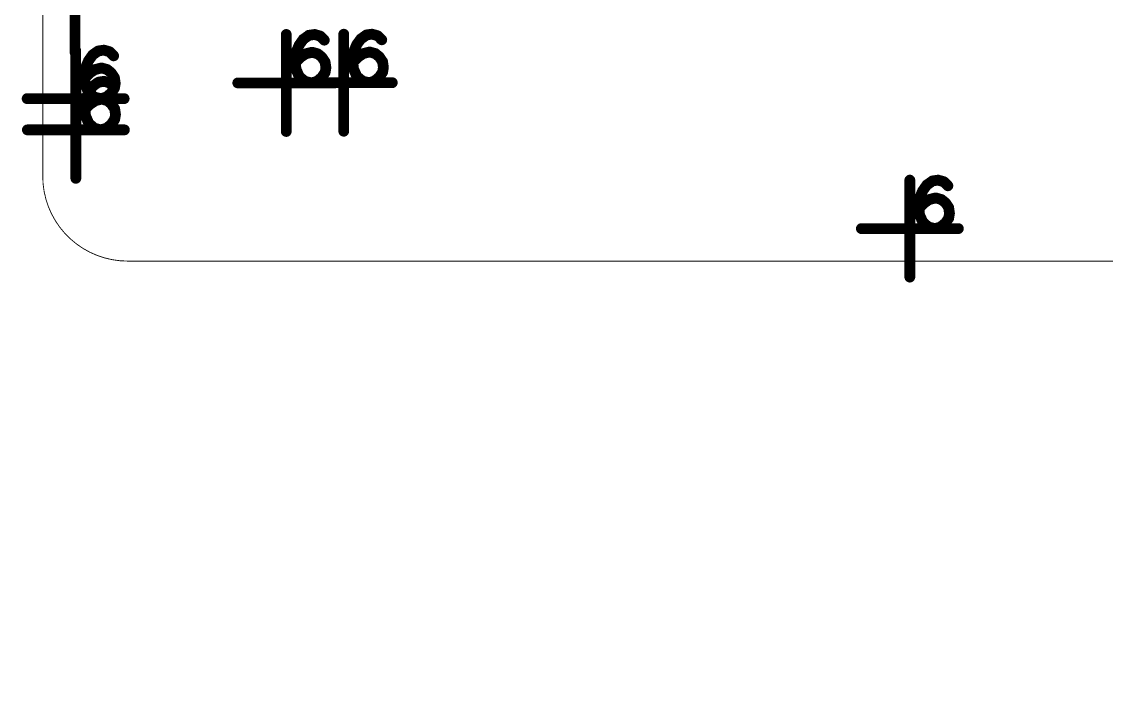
# Model space of a CAD drawing. Header units: millimetres. Extents: x 3362 to 3827, y -139 to 191.
# Drawn here: x 3529.1 to 3541.88, y 7.44 to 15.28 of the extents above; entities that cross this region are included whole.
import ezdxf

# ---------------------------------------------------------------- set-up
doc = ezdxf.new("R2010")
doc.units = ezdxf.units.MM
doc.header["$LTSCALE"] = 23.1
doc.layers.get('0').update_dxf_attribs({"linetype": 'CONTINUOUS'})

# ---------------------------------------------------------------- blocks, each defined once
blk = doc.blocks.new('PAD_R1')
at = {"const_width": 0.5}
blk.add_lwpolyline([(0.25, 0, 1), (-0.25, 0, 1)], format="xyb", close=True, dxfattribs=at)

msp = doc.modelspace()

# ---------------------------------------------------------------- linework, layer by layer
at = {"const_width": 0.0102}
msp.add_lwpolyline([(3613.171, 13.459), (3613.171, 25.059, 0.414215), (3612.171, 26.059), (3581.163, 26.059, 0.202312), (3570.347, 21.496, -0.202309), (3569.272, 21.043), (3563.773, 21.043, -0.202309), (3562.698, 21.496, 0.202312), (3551.882, 26.059), (3530.351, 26.059, 0.414215), (3529.351, 25.059), (3529.351, 13.459, 0.414215), (3530.351, 12.459), (3551.468, 12.459, -0.196013), (3553.215, 11.747, 0.196007), (3563.773, 7.443), (3569.272, 7.443, 0.196007), (3579.83, 11.747, -0.196013), (3581.577, 12.459), (3612.171, 12.459, 0.414215)], format="xyb", close=True, dxfattribs=at)
for points, const_width in [([(3529.732, 16.059), (3529.732, 14.916)], 0.127), ([(3532.51, 15.187), (3532.528, 15.061)], 0.0672), ([(3532.603, 15.181), (3532.568, 15.058)], 0.0695), ([(3533.187, 15.191), (3533.205, 15.065)], 0.0672), ([(3533.28, 15.184), (3533.246, 15.062)], 0.0695), ([(3532.219, 15.129), (3532.219, 13.986)], 0.127), ([(3532.344, 15.075), (3532.447, 15.002)], 0.0818), ([(3532.416, 15.147), (3532.489, 15.044)], 0.0821), ([(3532.688, 15.131), (3532.598, 15.041)], 0.0675), ([(3532.896, 15.132), (3532.896, 13.989)], 0.127), ([(3533.021, 15.079), (3533.124, 15.005)], 0.0818), ([(3533.093, 15.151), (3533.167, 15.047)], 0.0821), ([(3533.365, 15.134), (3533.275, 15.045)], 0.0675), ([(3529.738, 14.944), (3529.738, 13.801)], 0.127), ([(3529.934, 14.963), (3530.008, 14.859)], 0.0821), ([(3530.029, 15.002), (3530.047, 14.877)], 0.0672), ([(3530.122, 14.996), (3530.087, 14.874)], 0.0695), ([(3530.207, 14.946), (3530.117, 14.856)], 0.0675), ([(3532.274, 14.911), (3532.4, 14.892)], 0.0754), ([(3532.299, 14.997), (3532.416, 14.947)], 0.0727), ([(3532.384, 14.934), (3532.454, 14.829)], 0.0687), ([(3532.47, 14.972), (3532.501, 14.848)], 0.0785), ([(3532.575, 14.971), (3532.54, 14.849)], 0.0695), ([(3532.654, 14.931), (3532.575, 14.832)], 0.0609), ([(3532.952, 14.914), (3533.077, 14.895)], 0.0754), ([(3532.976, 15), (3533.093, 14.95)], 0.0727), ([(3533.061, 14.938), (3533.132, 14.832)], 0.0687), ([(3533.148, 14.975), (3533.178, 14.852)], 0.0785), ([(3533.252, 14.974), (3533.217, 14.852)], 0.0695), ([(3533.331, 14.934), (3533.252, 14.835)], 0.0609), ([(3529.818, 14.812), (3529.934, 14.762)], 0.0727), ([(3529.863, 14.891), (3529.966, 14.817)], 0.0818), ([(3529.989, 14.787), (3530.02, 14.663)], 0.0785), ([(3530.094, 14.786), (3530.059, 14.664)], 0.0695), ([(3532.265, 14.761), (3532.392, 14.774)], 0.0955), ([(3532.267, 14.861), (3532.392, 14.842)], 0.0754), ([(3532.312, 14.874), (3532.402, 14.784)], 0.0945), ([(3532.71, 14.869), (3532.604, 14.799)], 0.0687), ([(3532.943, 14.764), (3533.069, 14.777)], 0.0955), ([(3532.944, 14.865), (3533.069, 14.846)], 0.0754), ([(3532.989, 14.877), (3533.079, 14.787)], 0.0945), ([(3533.387, 14.872), (3533.282, 14.802)], 0.0687), ([(3533.421, 14.784), (3533.295, 14.766)], 0.0675), ([(3529.786, 14.677), (3529.911, 14.657)], 0.0754), ([(3529.793, 14.726), (3529.919, 14.707)], 0.0754), ([(3529.831, 14.689), (3529.921, 14.599)], 0.0945), ([(3529.903, 14.749), (3529.973, 14.644)], 0.0687), ([(3530.173, 14.746), (3530.094, 14.647)], 0.0609), ([(3530.229, 14.684), (3530.123, 14.614)], 0.0687), ([(3532.294, 14.651), (3532.411, 14.702)], 0.0939), ([(3532.364, 14.557), (3532.446, 14.653)], 0.0879), ([(3532.71, 14.617), (3532.604, 14.688)], 0.0687), ([(3532.744, 14.781), (3532.618, 14.763)], 0.0675), ([(3532.744, 14.699), (3532.619, 14.72)], 0.058), ([(3532.972, 14.654), (3533.088, 14.706)], 0.0939), ([(3533.041, 14.56), (3533.123, 14.657)], 0.0879), ([(3533.387, 14.621), (3533.282, 14.691)], 0.0687), ([(3533.421, 14.703), (3533.296, 14.724)], 0.058), ([(3529.741, 14.577), (3529.741, 13.434)], 0.127), ([(3529.784, 14.576), (3529.911, 14.589)], 0.0955), ([(3529.813, 14.466), (3529.929, 14.518)], 0.0939), ([(3529.866, 14.523), (3529.969, 14.45)], 0.0818), ([(3529.937, 14.595), (3530.011, 14.492)], 0.0821), ([(3530.032, 14.635), (3530.05, 14.509)], 0.0672), ([(3530.125, 14.628), (3530.09, 14.506)], 0.0695), ([(3530.21, 14.579), (3530.12, 14.489)], 0.0675), ([(3530.263, 14.596), (3530.137, 14.578)], 0.0675), ([(3530.263, 14.514), (3530.137, 14.535)], 0.058), ([(3532.791, 14.558), (3531.648, 14.558)], 0.127), ([(3533.468, 14.561), (3532.325, 14.561)], 0.127), ([(3532.461, 14.505), (3532.492, 14.629)], 0.0785), ([(3532.565, 14.506), (3532.53, 14.628)], 0.0692), ([(3532.65, 14.551), (3532.569, 14.649)], 0.0743), ([(3533.138, 14.509), (3533.169, 14.632)], 0.0785), ([(3533.242, 14.509), (3533.208, 14.631)], 0.0692), ([(3533.327, 14.555), (3533.246, 14.652)], 0.0743), ([(3530.31, 14.373), (3529.167, 14.373)], 0.127), ([(3529.821, 14.445), (3529.938, 14.395)], 0.0727), ([(3529.883, 14.372), (3529.965, 14.468)], 0.0879), ([(3529.98, 14.321), (3530.011, 14.444)], 0.0785), ([(3529.992, 14.419), (3530.023, 14.296)], 0.0785), ([(3530.084, 14.321), (3530.049, 14.443)], 0.0692), ([(3530.097, 14.419), (3530.062, 14.297)], 0.0695), ([(3530.169, 14.367), (3530.088, 14.464)], 0.0743), ([(3530.229, 14.433), (3530.123, 14.503)], 0.0687), ([(3529.789, 14.309), (3529.914, 14.29)], 0.0754), ([(3529.796, 14.359), (3529.922, 14.339)], 0.0754), ([(3529.834, 14.322), (3529.924, 14.232)], 0.0945), ([(3529.906, 14.382), (3529.976, 14.276)], 0.0687), ([(3530.176, 14.379), (3530.097, 14.28)], 0.0609), ([(3530.232, 14.317), (3530.126, 14.246)], 0.0687), ([(3529.787, 14.208), (3529.914, 14.221)], 0.0955), ([(3529.816, 14.099), (3529.933, 14.15)], 0.0939), ([(3530.266, 14.229), (3530.14, 14.211)], 0.0675), ([(3530.266, 14.147), (3530.141, 14.168)], 0.058), ([(3530.313, 14.005), (3529.17, 14.005)], 0.127), ([(3529.886, 14.005), (3529.968, 14.101)], 0.0879), ([(3529.983, 13.953), (3530.014, 14.076)], 0.0785), ([(3530.087, 13.954), (3530.052, 14.076)], 0.0692), ([(3530.172, 13.999), (3530.091, 14.097)], 0.0743), ([(3530.232, 14.065), (3530.126, 14.136)], 0.0687), ([(3539.563, 13.413), (3539.563, 12.27)], 0.127), ([(3539.76, 13.431), (3539.834, 13.328)], 0.0821), ([(3539.854, 13.471), (3539.872, 13.345)], 0.0672), ([(3539.947, 13.465), (3539.913, 13.342)], 0.0695), ([(3540.032, 13.415), (3539.942, 13.325)], 0.0675), ([(3539.643, 13.281), (3539.76, 13.231)], 0.0727), ([(3539.688, 13.359), (3539.791, 13.286)], 0.0818), ([(3539.815, 13.256), (3539.845, 13.132)], 0.0785), ([(3539.919, 13.255), (3539.884, 13.133)], 0.0695), ([(3539.611, 13.145), (3539.736, 13.126)], 0.0754), ([(3539.619, 13.195), (3539.744, 13.176)], 0.0754), ([(3539.656, 13.158), (3539.746, 13.068)], 0.0945), ([(3539.728, 13.218), (3539.799, 13.113)], 0.0687), ([(3539.998, 13.215), (3539.919, 13.116)], 0.0609), ([(3540.054, 13.153), (3539.949, 13.083)], 0.0687), ([(3539.61, 13.045), (3539.736, 13.057)], 0.0955), ([(3539.639, 12.935), (3539.755, 12.986)], 0.0939), ([(3540.088, 13.065), (3539.962, 13.047)], 0.0675), ([(3540.088, 12.983), (3539.963, 13.004)], 0.058), ([(3540.135, 12.842), (3538.992, 12.842)], 0.127), ([(3539.708, 12.841), (3539.79, 12.937)], 0.0879), ([(3539.805, 12.789), (3539.836, 12.913)], 0.0785), ([(3539.909, 12.79), (3539.874, 12.912)], 0.0692), ([(3539.994, 12.835), (3539.913, 12.933)], 0.0743), ([(3540.054, 12.901), (3539.949, 12.972)], 0.0687)]:
    msp.add_lwpolyline(points, dxfattribs=dict(const_width=const_width))

# ---------------------------------------------------------------- block references
at = {"xscale": 0.127, "yscale": 0.127}
for p in [(3532.219, 15.129), (3532.419, 15.072), (3532.486, 15.12), (3532.552, 15.129), (3532.619, 15.11), (3532.667, 15.062), (3532.896, 15.132), (3533.096, 15.075), (3533.163, 15.123), (3533.23, 15.132), (3533.296, 15.113), (3533.344, 15.066), (3529.732, 14.916), (3529.738, 14.944), (3529.938, 14.887), (3530.005, 14.935), (3530.071, 14.944), (3530.138, 14.925), (3532.343, 14.939), (3532.372, 15.005), (3532.448, 14.9), (3532.524, 14.919), (3532.591, 14.9), (3533.02, 14.942), (3533.049, 15.009), (3533.125, 14.904), (3533.201, 14.923), (3533.268, 14.904), (3529.89, 14.82), (3530.186, 14.877), (3532.324, 14.815), (3532.324, 14.796), (3532.391, 14.862), (3532.638, 14.862), (3532.676, 14.805), (3533.001, 14.818), (3533.001, 14.799), (3533.068, 14.866), (3533.315, 14.866), (3533.354, 14.808), (3529.843, 14.63), (3529.862, 14.754), (3529.91, 14.677), (3529.967, 14.716), (3530.043, 14.735), (3530.11, 14.716), (3530.157, 14.677), (3532.333, 14.72), (3532.372, 14.634), (3532.676, 14.681), (3532.686, 14.738), (3533.011, 14.723), (3533.049, 14.637), (3533.315, 14.627), (3533.354, 14.685), (3533.363, 14.742), (3529.741, 14.577), (3529.843, 14.611), (3529.852, 14.535), (3529.941, 14.52), (3530.008, 14.567), (3530.074, 14.577), (3530.141, 14.558), (3530.189, 14.51), (3530.195, 14.62), (3530.205, 14.553), (3531.648, 14.558), (3532.325, 14.561), (3532.438, 14.577), (3532.515, 14.558), (3532.581, 14.577), (3532.638, 14.624), (3532.791, 14.558), (3533.116, 14.58), (3533.192, 14.561), (3533.258, 14.58), (3533.468, 14.561), (3529.167, 14.373), (3529.865, 14.386), (3529.89, 14.449), (3529.894, 14.453), (3529.957, 14.392), (3530.033, 14.373), (3530.1, 14.392), (3530.157, 14.439), (3530.195, 14.496), (3530.31, 14.373), (3529.846, 14.262), (3529.846, 14.243), (3529.913, 14.31), (3529.97, 14.348), (3530.046, 14.367), (3530.113, 14.348), (3530.16, 14.31), (3530.198, 14.253), (3529.855, 14.167), (3530.198, 14.129), (3530.208, 14.186), (3529.17, 14.005), (3529.894, 14.082), (3529.96, 14.024), (3530.037, 14.005), (3530.103, 14.024), (3530.16, 14.072), (3530.313, 14.005), (3532.896, 13.989), (3532.219, 13.986), (3529.738, 13.801), (3529.741, 13.434), (3539.563, 13.413), (3539.763, 13.356), (3539.83, 13.404), (3539.897, 13.413), (3539.963, 13.394), (3539.687, 13.223), (3539.716, 13.289), (3540.011, 13.346), (3539.668, 13.099), (3539.735, 13.146), (3539.792, 13.184), (3539.868, 13.203), (3539.935, 13.184), (3539.982, 13.146), (3539.668, 13.08), (3539.678, 13.004), (3540.021, 13.089), (3540.03, 13.022), (3538.992, 12.842), (3539.716, 12.918), (3539.783, 12.861), (3539.859, 12.842), (3539.925, 12.861), (3539.982, 12.908), (3540.021, 12.965), (3540.135, 12.842), (3539.563, 12.27)]:
    msp.add_blockref('PAD_R1', p, dxfattribs=at)

doc.saveas('drawing.dxf')
